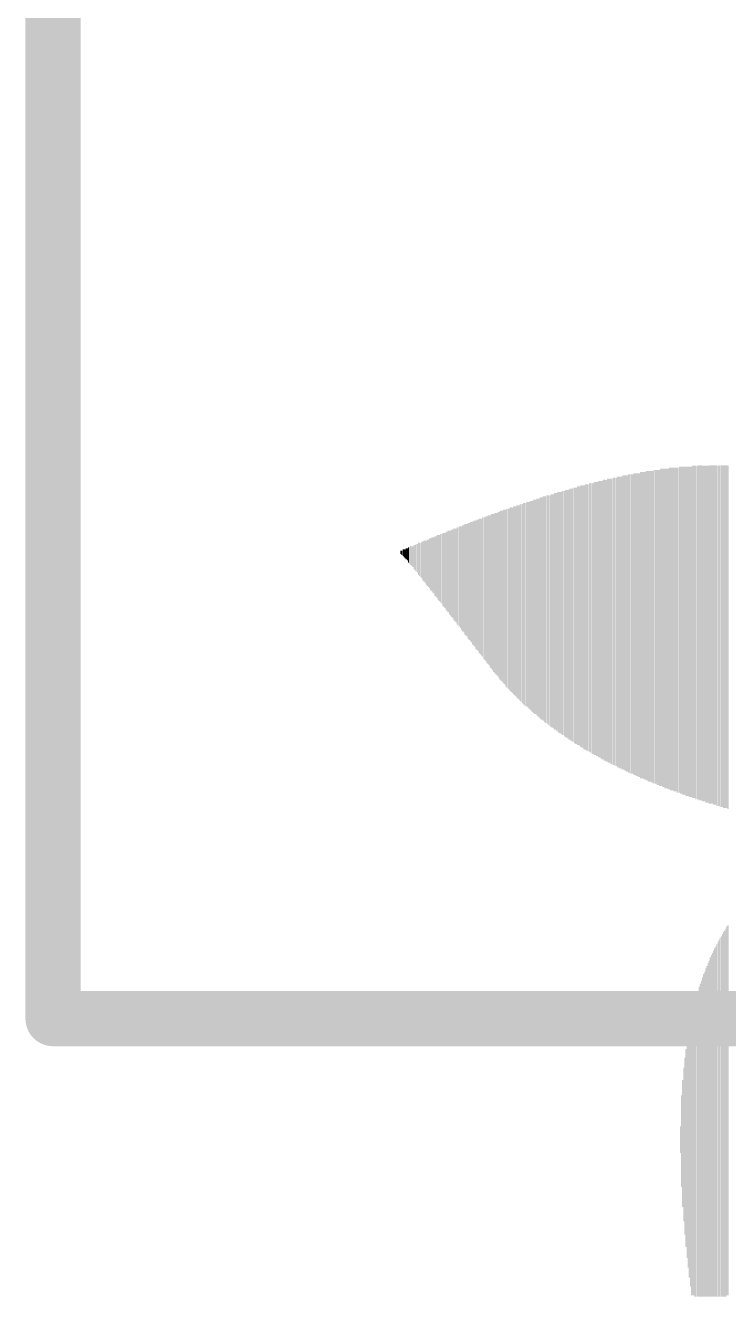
# Model space of a CAD drawing. Extents: x -31.8 to 31.8, y -40.8 to 40.8.
# Drawn here: x -25.064 to -23.448, y -34.929 to -32.007 of the extents above; entities that cross this region are included whole.
import ezdxf

# ---------------------------------------------------------------- set-up
doc = ezdxf.new("R2010")
doc.units = 0
doc.layers.add('21', color=253, linetype='CONTINUOUS')
doc.layers.add('22', color=253, linetype='CONTINUOUS')

# ---------------------------------------------------------------- blocks, each defined once
blk = doc.blocks.new('RECT')
blk.add_solid([(-0.5, -0.5), (0.5, -0.5), (-0.5, 0.5), (0.5, 0.5)])

msp = doc.modelspace()

# ---------------------------------------------------------------- linework, layer by layer
at = {"layer": '22', "const_width": 0.127}
for points in [[(-25, 35.71), (-25, -34.29)], [(-25, -34.29), (-20.3, -34.29)]]:
    msp.add_lwpolyline(points, dxfattribs=at)
at = {"layer": '22', "const_width": 0.0635}
for points in [[(-25, -34.2582, 1), (-25, -34.3218)], [(-25.0317, -34.29, 1), (-24.9683, -34.29)]]:
    msp.add_lwpolyline(points, format="xyb", dxfattribs=at)

# ---------------------------------------------------------------- block references
at = {"layer": '21', "rotation": 90}
for p, xscale, yscale in [((-23.6778, -33.382), 0.6858, 0.0026), ((-23.6752, -33.382), 0.6858, 0.0024), ((-23.6727, -33.3833), 0.6882, 0.0024), ((-23.6702, -33.3833), 0.6882, 0.0026), ((-23.6676, -33.3833), 0.6882, 0.0024), ((-23.6651, -33.3833), 0.6934, 0.0026), ((-23.6625, -33.3833), 0.6934, 0.0024), ((-23.66, -33.3846), 0.6958, 0.0024), ((-23.6575, -33.3846), 0.6958, 0.0026), ((-23.6549, -33.3859), 0.6984, 0.0024), ((-23.6524, -33.3859), 0.6984, 0.0026), ((-23.6498, -33.3858), 0.7036, 0.0024), ((-23.6473, -33.3858), 0.7036, 0.0024), ((-23.6448, -33.3858), 0.7036, 0.0026), ((-23.6422, -33.3871), 0.706, 0.0024), ((-23.6397, -33.3871), 0.706, 0.0026), ((-23.6371, -33.3871), 0.7112, 0.0024), ((-23.6346, -33.3871), 0.7112, 0.0024), ((-23.6321, -33.3884), 0.7136, 0.0026), ((-23.6295, -33.3884), 0.7136, 0.0024), ((-23.627, -33.3884), 0.7136, 0.0026), ((-23.6244, -33.3897), 0.7162, 0.0024), ((-23.6219, -33.3897), 0.7162, 0.0024), ((-23.6194, -33.3896), 0.7214, 0.0026), ((-23.6168, -33.3896), 0.7214, 0.0024), ((-23.6143, -33.3896), 0.7214, 0.0026), ((-23.6117, -33.3909), 0.7238, 0.0024), ((-23.6092, -33.3909), 0.7238, 0.0024), ((-23.6067, -33.3922), 0.7264, 0.0026), ((-23.6041, -33.3909), 0.729, 0.0024), ((-23.6016, -33.3909), 0.729, 0.0026), ((-23.599, -33.3922), 0.7314, 0.0024), ((-23.5965, -33.3922), 0.7314, 0.0024), ((-23.594, -33.3935), 0.734, 0.0026), ((-23.5914, -33.3935), 0.734, 0.0024), ((-23.5889, -33.3935), 0.734, 0.0026), ((-23.5863, -33.3947), 0.7366, 0.0024), ((-23.5838, -33.3935), 0.739, 0.0024), ((-23.5813, -33.3947), 0.7416, 0.0026), ((-23.5787, -33.3947), 0.7416, 0.0024), ((-23.5762, -33.3947), 0.7416, 0.0026), ((-23.5736, -33.396), 0.7442, 0.0024), ((-23.5711, -33.396), 0.7442, 0.0024), ((-23.5686, -33.396), 0.7442, 0.0026), ((-23.566, -33.3973), 0.7466, 0.0024), ((-23.5635, -33.3973), 0.7466, 0.0026), ((-23.5609, -33.396), 0.7492, 0.0024), ((-23.5584, -33.3973), 0.7518, 0.0024), ((-23.5559, -33.3973), 0.7518, 0.0026), ((-23.5533, -33.3985), 0.7544, 0.0024), ((-23.5508, -33.3985), 0.7544, 0.0026), ((-23.5482, -33.3985), 0.7544, 0.0024), ((-23.5457, -33.3998), 0.7568, 0.0024), ((-23.5432, -33.3998), 0.7568, 0.0026), ((-23.5406, -33.3998), 0.7568, 0.0024), ((-23.5381, -33.4011), 0.7594, 0.0026), ((-23.5355, -33.4011), 0.7594, 0.0024), ((-23.533, -33.4011), 0.7594, 0.0024), ((-23.5305, -33.4011), 0.7644, 0.0026), ((-23.5279, -33.4011), 0.7644, 0.0024), ((-23.5254, -33.4011), 0.7644, 0.0026), ((-23.5228, -33.4024), 0.767, 0.0024), ((-23.5203, -33.4024), 0.767, 0.0024), ((-23.5178, -33.4024), 0.767, 0.0026), ((-23.5152, -33.4036), 0.7696, 0.0024), ((-23.5127, -33.4036), 0.7696, 0.0026), ((-23.5101, -33.4036), 0.7696, 0.0024), ((-23.5076, -33.4049), 0.772, 0.0024), ((-23.5051, -33.4049), 0.772, 0.0026), ((-23.5025, -33.4049), 0.772, 0.0024), ((-23.5, -33.4062), 0.7746, 0.0026), ((-23.4974, -33.4062), 0.7746, 0.0024), ((-23.4949, -33.4062), 0.7746, 0.0024), ((-23.4924, -33.4074), 0.7772, 0.0026), ((-23.4898, -33.4074), 0.7772, 0.0024), ((-23.4873, -33.4074), 0.7772, 0.0026), ((-23.4847, -33.4074), 0.7772, 0.0024), ((-23.4822, -33.4087), 0.7798, 0.0024), ((-23.4797, -33.4087), 0.7798, 0.0026), ((-23.4771, -33.4087), 0.7798, 0.0024), ((-23.4746, -33.41), 0.7822, 0.0026), ((-23.472, -33.41), 0.7822, 0.0024), ((-23.4695, -33.41), 0.7822, 0.0024), ((-23.467, -33.4112), 0.7848, 0.0026), ((-23.4644, -33.4112), 0.7848, 0.0024), ((-23.4619, -33.4112), 0.7848, 0.0026), ((-23.4593, -33.4125), 0.7874, 0.0024), ((-23.4568, -33.4125), 0.7874, 0.0024), ((-23.4543, -33.4125), 0.7874, 0.0026), ((-23.4517, -33.4125), 0.7874, 0.0024), ((-23.4492, -33.4138), 0.7898, 0.0026), ((-23.8048, -33.3617), 0.5842, 0.0026), ((-23.8022, -33.363), 0.5866, 0.0024), ((-23.7997, -33.3643), 0.5892, 0.0024), ((-23.7972, -33.3643), 0.5892, 0.0026), ((-23.7946, -33.3642), 0.5944, 0.0024), ((-23.7921, -33.3642), 0.5944, 0.0026), ((-23.7895, -33.3655), 0.5968, 0.0024), ((-23.787, -33.3655), 0.602, 0.0024), ((-23.7845, -33.3655), 0.602, 0.0026), ((-23.7819, -33.3668), 0.6044, 0.0024), ((-23.7794, -33.3681), 0.607, 0.0026), ((-23.7768, -33.3668), 0.6096, 0.0024), ((-23.7743, -33.3681), 0.612, 0.0024), ((-23.7718, -33.3681), 0.612, 0.0026), ((-23.7692, -33.3693), 0.6146, 0.0024), ((-23.7667, -33.368), 0.6172, 0.0026), ((-23.7641, -33.3693), 0.6198, 0.0024), ((-23.7616, -33.3706), 0.6222, 0.0024), ((-23.7591, -33.3706), 0.6222, 0.0026), ((-23.7565, -33.3706), 0.6274, 0.0024), ((-23.754, -33.3706), 0.6274, 0.0026), ((-23.7514, -33.3719), 0.6298, 0.0024), ((-23.7489, -33.3719), 0.6298, 0.0024), ((-23.7464, -33.3718), 0.635, 0.0026), ((-23.7438, -33.3718), 0.635, 0.0024), ((-23.7413, -33.3731), 0.6376, 0.0026), ((-23.7387, -33.3744), 0.64, 0.0024), ((-23.7362, -33.3731), 0.6426, 0.0024), ((-23.7337, -33.3744), 0.6452, 0.0026), ((-23.7311, -33.3744), 0.6452, 0.0024), ((-23.7286, -33.3757), 0.6476, 0.0026), ((-23.726, -33.3744), 0.6502, 0.0024), ((-23.7235, -33.3757), 0.6526, 0.0024), ((-23.721, -33.3757), 0.6526, 0.0026), ((-23.7184, -33.377), 0.6552, 0.0024), ((-23.7159, -33.377), 0.6552, 0.0026), ((-23.7133, -33.3769), 0.6604, 0.0024), ((-23.7108, -33.3769), 0.6604, 0.0024), ((-23.7083, -33.3782), 0.663, 0.0026), ((-23.7057, -33.3782), 0.663, 0.0024), ((-23.7032, -33.3782), 0.668, 0.0026), ((-23.7006, -33.3782), 0.668, 0.0024), ((-23.6981, -33.3795), 0.6704, 0.0024), ((-23.6956, -33.3795), 0.6704, 0.0026), ((-23.693, -33.3808), 0.673, 0.0024), ((-23.6905, -33.3795), 0.6756, 0.0026), ((-23.6879, -33.3807), 0.6782, 0.0024), ((-23.6854, -33.3807), 0.6782, 0.0024), ((-23.6829, -33.382), 0.6808, 0.0026), ((-23.6803, -33.382), 0.6808, 0.0024), ((-23.8962, -33.3426), 0.4902, 0.0024), ((-23.8937, -33.3439), 0.4928, 0.0026), ((-23.8911, -33.3439), 0.4928, 0.0024), ((-23.8886, -33.3439), 0.4978, 0.0024), ((-23.8861, -33.3452), 0.5004, 0.0026), ((-23.8835, -33.3465), 0.5028, 0.0024), ((-23.881, -33.3464), 0.508, 0.0026), ((-23.8784, -33.3477), 0.5106, 0.0024), ((-23.8759, -33.3477), 0.5106, 0.0024), ((-23.8734, -33.3477), 0.5156, 0.0026), ((-23.8708, -33.349), 0.5182, 0.0024), ((-23.8683, -33.3503), 0.5206, 0.0026), ((-23.8657, -33.349), 0.5232, 0.0024), ((-23.8632, -33.3503), 0.5256, 0.0024), ((-23.8607, -33.3516), 0.5282, 0.0026), ((-23.8581, -33.3528), 0.5308, 0.0024), ((-23.8556, -33.3528), 0.536, 0.0026), ((-23.853, -33.3528), 0.536, 0.0024), ((-23.8505, -33.3541), 0.5384, 0.0024), ((-23.848, -33.3541), 0.5434, 0.0026), ((-23.8454, -33.3541), 0.5434, 0.0024), ((-23.8429, -33.3554), 0.546, 0.0026), ((-23.8403, -33.3553), 0.5512, 0.0024), ((-23.8378, -33.3566), 0.5538, 0.0024), ((-23.8353, -33.3566), 0.5538, 0.0026), ((-23.8327, -33.3579), 0.5562, 0.0024), ((-23.8302, -33.3579), 0.5612, 0.0026), ((-23.8276, -33.3579), 0.5612, 0.0024), ((-23.8251, -33.3592), 0.5638, 0.0024), ((-23.8226, -33.3592), 0.5688, 0.0026), ((-23.82, -33.3592), 0.5688, 0.0024), ((-23.8175, -33.3605), 0.5714, 0.0026), ((-23.8149, -33.3617), 0.574, 0.0024), ((-23.8124, -33.3604), 0.5766, 0.0024), ((-23.8099, -33.3617), 0.579, 0.0026), ((-23.8073, -33.363), 0.5816, 0.0024), ((-23.9851, -33.3122), 0.3682, 0.0024), ((-23.9826, -33.3134), 0.3708, 0.0026), ((-23.98, -33.3147), 0.3734, 0.0024), ((-23.9775, -33.3147), 0.3784, 0.0024), ((-23.975, -33.3173), 0.3834, 0.0026), ((-23.9724, -33.3172), 0.3886, 0.0024), ((-23.9699, -33.3185), 0.3912, 0.0026), ((-23.9673, -33.3198), 0.3936, 0.0024), ((-23.9648, -33.3198), 0.3988, 0.0024), ((-23.9623, -33.3211), 0.4012, 0.0026), ((-23.9597, -33.3236), 0.4064, 0.0024), ((-23.9572, -33.3236), 0.4114, 0.0026), ((-23.9546, -33.3249), 0.414, 0.0024), ((-23.9521, -33.3261), 0.4166, 0.0024), ((-23.9496, -33.3261), 0.4216, 0.0026), ((-23.947, -33.3274), 0.4242, 0.0024), ((-23.9445, -33.3287), 0.4266, 0.0026), ((-23.9419, -33.3287), 0.4318, 0.0024), ((-23.9394, -33.33), 0.4342, 0.0024), ((-23.9369, -33.3312), 0.4368, 0.0026), ((-23.9343, -33.3312), 0.442, 0.0024), ((-23.9318, -33.3325), 0.4444, 0.0026), ((-23.9292, -33.3338), 0.447, 0.0024), ((-23.9267, -33.3338), 0.452, 0.0024), ((-23.9242, -33.335), 0.4546, 0.0026), ((-23.9216, -33.3363), 0.4572, 0.0024), ((-23.9191, -33.3363), 0.4622, 0.0026), ((-23.9165, -33.3376), 0.4648, 0.0024), ((-23.914, -33.3388), 0.4674, 0.0024), ((-23.9115, -33.3376), 0.4698, 0.0026), ((-23.9089, -33.3388), 0.4724, 0.0024), ((-23.9064, -33.3401), 0.475, 0.0026), ((-23.9038, -33.3401), 0.48, 0.0024), ((-23.9013, -33.3414), 0.4826, 0.0024), ((-23.8988, -33.3427), 0.485, 0.0026), ((-24.0588, -33.2779), 0.2438, 0.0026), ((-24.0562, -33.2791), 0.2464, 0.0024), ((-24.0537, -33.2804), 0.254, 0.0024), ((-24.0512, -33.2817), 0.2564, 0.0026), ((-24.0486, -33.283), 0.259, 0.0024), ((-24.0461, -33.2843), 0.2666, 0.0026), ((-24.0435, -33.2855), 0.2692, 0.0024), ((-24.041, -33.2855), 0.2742, 0.0024), ((-24.0385, -33.2868), 0.2768, 0.0026), ((-24.0359, -33.2893), 0.282, 0.0024), ((-24.0334, -33.2893), 0.287, 0.0026), ((-24.0308, -33.2906), 0.2894, 0.0024), ((-24.0283, -33.2931), 0.2946, 0.0024), ((-24.0258, -33.2931), 0.2998, 0.0026), ((-24.0232, -33.2944), 0.3022, 0.0024), ((-24.0207, -33.2957), 0.3098, 0.0026), ((-24.0181, -33.2969), 0.3124, 0.0024), ((-24.0156, -33.2982), 0.315, 0.0024), ((-24.0131, -33.2982), 0.32, 0.0026), ((-24.0105, -33.3008), 0.325, 0.0024), ((-24.008, -33.302), 0.3276, 0.0026), ((-24.0054, -33.302), 0.3328, 0.0024), ((-24.0029, -33.3045), 0.3378, 0.0024), ((-24.0004, -33.3046), 0.3428, 0.0026), ((-23.9978, -33.3058), 0.3454, 0.0024), ((-23.9953, -33.3084), 0.3504, 0.0026), ((-23.9927, -33.3083), 0.3556, 0.0024), ((-23.9902, -33.3096), 0.3582, 0.0024), ((-23.9877, -33.3122), 0.3632, 0.0026), ((-24.135, -33.2436), 0.1142, 0.0026), ((-24.1324, -33.2461), 0.1194, 0.0024), ((-24.1299, -33.2461), 0.1244, 0.0024), ((-24.1274, -33.2474), 0.127, 0.0026), ((-24.1248, -33.2487), 0.1294, 0.0024), ((-24.1223, -33.2499), 0.1372, 0.0026), ((-24.1197, -33.2512), 0.1396, 0.0024), ((-24.1172, -33.2512), 0.1448, 0.0024), ((-24.1147, -33.2538), 0.1498, 0.0026), ((-24.1121, -33.255), 0.1524, 0.0024), ((-24.1096, -33.255), 0.1574, 0.0026), ((-24.107, -33.2563), 0.16, 0.0024), ((-24.1045, -33.2576), 0.1676, 0.0024), ((-24.102, -33.2588), 0.1702, 0.0026), ((-24.0994, -33.2601), 0.1726, 0.0024), ((-24.0969, -33.2614), 0.1802, 0.0026), ((-24.0943, -33.2627), 0.1828, 0.0024), ((-24.0918, -33.2626), 0.188, 0.0024), ((-24.0893, -33.2652), 0.193, 0.0026), ((-24.0867, -33.2664), 0.1956, 0.0024), ((-24.0842, -33.2665), 0.2006, 0.0026), ((-24.0816, -33.2677), 0.2032, 0.0024), ((-24.0791, -33.269), 0.2108, 0.0024), ((-24.0766, -33.2703), 0.2132, 0.0026), ((-24.074, -33.2716), 0.2158, 0.0024), ((-24.0715, -33.2728), 0.2234, 0.0026), ((-24.0689, -33.2741), 0.226, 0.0024), ((-24.0664, -33.2741), 0.231, 0.0024), ((-24.0639, -33.2754), 0.2336, 0.0026), ((-24.0613, -33.2779), 0.2386, 0.0024), ((-24.201, -33.2182), 0.0076, 0.0024), ((-24.1985, -33.2195), 0.01, 0.0026), ((-24.1959, -33.2195), 0.0152, 0.0024), ((-24.1934, -33.2207), 0.0178, 0.0024), ((-24.1909, -33.222), 0.0202, 0.0026), ((-24.1883, -33.222), 0.0254, 0.0024), ((-24.1858, -33.2233), 0.0278, 0.0026), ((-24.1832, -33.2245), 0.0356, 0.0024), ((-24.1807, -33.2258), 0.038, 0.0024), ((-24.1782, -33.2258), 0.0432, 0.0026), ((-24.1756, -33.2271), 0.0456, 0.0024), ((-24.1731, -33.2284), 0.0482, 0.0026), ((-24.1705, -33.2296), 0.0558, 0.0024), ((-24.168, -33.2309), 0.0584, 0.0024), ((-24.1655, -33.2309), 0.0634, 0.0026), ((-24.1629, -33.2322), 0.066, 0.0024), ((-24.1604, -33.2334), 0.0736, 0.0026), ((-24.1578, -33.2347), 0.0762, 0.0024), ((-24.1553, -33.236), 0.0786, 0.0024), ((-24.1528, -33.236), 0.0838, 0.0026), ((-24.1502, -33.2385), 0.0888, 0.0024), ((-24.1477, -33.2385), 0.094, 0.0026), ((-24.1451, -33.2398), 0.0964, 0.0024), ((-24.1426, -33.2423), 0.1016, 0.0024), ((-24.1401, -33.2423), 0.1066, 0.0026), ((-24.1375, -33.2436), 0.1092, 0.0024), ((-23.4593, -34.5098), 0.8382, 0.0024), ((-23.4568, -34.5085), 0.8408, 0.0024), ((-23.4543, -34.506), 0.8458, 0.0026), ((-23.4517, -34.5022), 0.8482, 0.0024), ((-23.4492, -34.5009), 0.8508, 0.0026), ((-23.4746, -34.5238), 0.8102, 0.0026), ((-23.472, -34.5212), 0.8154, 0.0024), ((-23.4695, -34.5187), 0.8204, 0.0024), ((-23.467, -34.5162), 0.8254, 0.0026), ((-23.4644, -34.5149), 0.828, 0.0024), ((-23.4619, -34.5123), 0.8332, 0.0026), ((-23.4898, -34.539), 0.7798, 0.0024), ((-23.4873, -34.5365), 0.7848, 0.0026), ((-23.4847, -34.5339), 0.79, 0.0024), ((-23.4822, -34.5314), 0.795, 0.0024), ((-23.4797, -34.5289), 0.8, 0.0026), ((-23.4771, -34.5263), 0.8052, 0.0024), ((-23.5, -34.5517), 0.7544, 0.0026), ((-23.4974, -34.5492), 0.7594, 0.0024), ((-23.4949, -34.5454), 0.767, 0.0024), ((-23.4924, -34.5428), 0.7722, 0.0026), ((-23.5101, -34.5657), 0.7264, 0.0024), ((-23.5076, -34.5619), 0.734, 0.0024), ((-23.5051, -34.5581), 0.7416, 0.0026), ((-23.5025, -34.5555), 0.7468, 0.0024), ((-23.5203, -34.5822), 0.6934, 0.0024), ((-23.5178, -34.5784), 0.701, 0.0026), ((-23.5152, -34.5733), 0.7112, 0.0024), ((-23.5127, -34.5695), 0.7188, 0.0026), ((-23.5279, -34.5961), 0.6604, 0.0024), ((-23.5254, -34.5924), 0.673, 0.0026), ((-23.5228, -34.5873), 0.6832, 0.0024), ((-23.533, -34.6076), 0.6374, 0.0024), ((-23.5305, -34.6012), 0.6502, 0.0026), ((-23.5381, -34.6), 0.5714, 0.0026), ((-23.5355, -34.6025), 0.607, 0.0024), ((-23.5432, -34.5911), 0.4978, 0.0026), ((-23.5406, -34.5949), 0.5358, 0.0024), ((-23.5482, -34.5834), 0.4064, 0.0024), ((-23.5457, -34.5873), 0.4546, 0.0024), ((-23.5508, -34.5796), 0.353, 0.0026), ((-23.5533, -34.5771), 0.292, 0.0024), ((-23.5559, -34.572), 0.2108, 0.0026), ((-23.5584, -34.5682), 0.061, 0.0024)]:
    msp.add_blockref('RECT', p, dxfattribs=dict(at, xscale=xscale, yscale=yscale))

doc.saveas('drawing.dxf')
